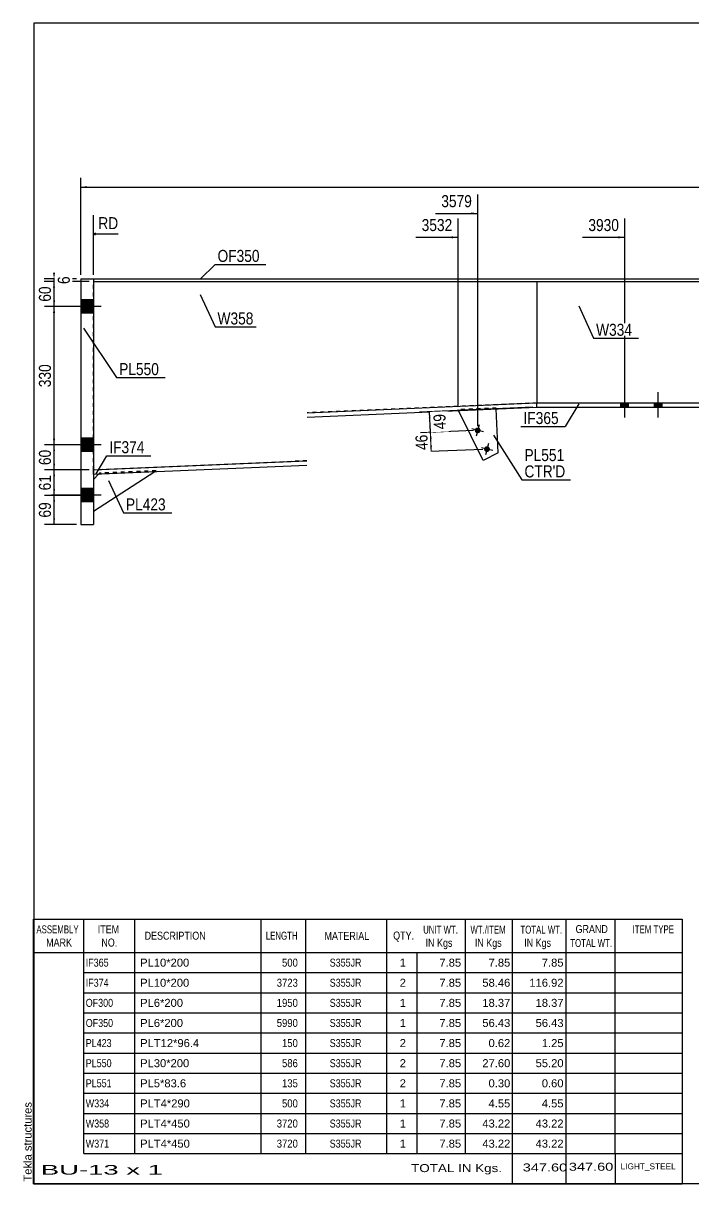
# Model space of a CAD drawing. Header units: millimetres. Extents: x -17 to 386, y -193 to 84.
# Drawn here: x -16.8 to 143.4, y -192.9 to 84.1 of the extents above; entities that cross this region are included whole.
import ezdxf

# ---------------------------------------------------------------- set-up
doc = ezdxf.new("R2010")
doc.units = ezdxf.units.MM
doc.linetypes.add('DXK_LINE_DOT1', pattern=[1.8814, 0.9407, -0.9407])
doc.styles.add('Arial', font='ARIAL.TTF', dxfattribs={"height": 0.2})
doc.styles.add('Arial Narrow', font='ARIALN.TTF', dxfattribs={"height": 0.2})

# ---------------------------------------------------------------- blocks, each defined once
blk = doc.blocks.new('Unknown-629104342-1211')
at = {"color": 5, "linetype": 'Continuous'}
for p, q in [((385.75, 84.15), (-14.25, 84.15)), ((-14.25, 84.15), (-14.25, -192.85)), ((385.75, -192.85), (385.75, 84.15)), ((-14.25, -192.85), (385.75, -192.85))]:
    blk.add_line(p, q, dxfattribs=at)
at = {"color": 174, "linetype": 'Continuous', "style": 'Arial'}
blk.add_text('Tekla structures', height=1.9102, rotation=90, dxfattribs=at).set_placement((-14.75, -192.35))
blk = doc.blocks.new('Part-629104342-1456 - 1232')
at = {"color": 7, "linetype": 'DXK_LINE_DOT1'}
for p, q in [((96.22, -7.71), (87.09, -8.11)), ((87.18, -8.31), (87.09, -8.11)), ((96.22, -7.71), (96.23, -7.92))]:
    blk.add_line(p, q, dxfattribs=at)
at = {"color": 2, "linetype": 'Continuous'}
for p, q in [((93.1, -20.21), (87.18, -8.31)), ((96.68, -18.43), (96.23, -7.92)), ((96.68, -18.43), (93.1, -20.21))]:
    blk.add_line(p, q, dxfattribs=at)
blk = doc.blocks.new('Part-629104342-1279 - 1232')
at = {"color": 2, "linetype": 'Continuous'}
for p, q in [((105.9, 22.5), (105.9, -6.5)), ((155.9, 22.5), (155.9, -6.5))]:
    blk.add_line(p, q, dxfattribs=at)
at = {"color": 7, "linetype": 'DXK_LINE_DOT1'}
for p, q in [((105.9, 22.5), (155.9, 22.5)), ((105.9, -6.5), (155.9, -6.5))]:
    blk.add_line(p, q, dxfattribs=at)
blk = doc.blocks.new('Bolt-629104342-1443 - 1232')
at = {"linetype": 'Continuous'}
for points in [[(127.8, -6.5), (126, -6.5), (126, -7.5), (127.8, -7.5)], [(127.8, -6.5), (126, -6.5), (126, -7.5), (127.8, -7.5)], [(135.8, -6.5), (134, -6.5), (134, -7.5), (135.8, -7.5)], [(135.8, -6.5), (134, -6.5), (134, -7.5), (135.8, -7.5)]]:
    blk.add_hatch(color=3, dxfattribs=at).paths.add_polyline_path(points)
at = {"color": 3, "linetype": 'Continuous'}
for p, q in [((126.9, -9.96), (126.9, -3.96)), ((126.9, -9.96), (126.9, -3.96)), ((134.9, -9.96), (134.9, -3.96)), ((134.9, -9.96), (134.9, -3.96)), ((126, -7.5), (126, -6.5)), ((126, -7.5), (126, -6.5)), ((127.8, -7.5), (127.8, -6.5)), ((127.8, -7.5), (127.8, -6.5)), ((134, -7.5), (134, -6.5)), ((134, -7.5), (134, -6.5)), ((135.8, -7.5), (135.8, -6.5)), ((135.8, -7.5), (135.8, -6.5))]:
    blk.add_line(p, q, dxfattribs=at)
blk = doc.blocks.new('Part-629104342-1442 - 1232')
at = {"color": 7, "linetype": 'DXK_LINE_DOT1'}
for p, q in [((0, -22.5), (0, 22.5)), ((0, 22.5), (50.99, 22.5)), ((51.09, 22.5), (105.9, 22.5)), ((105.9, -6.5), (51.09, -8.86)), ((50.99, -20.31), (0, -22.5))]:
    blk.add_line(p, q, dxfattribs=at)
at = {"color": 2, "linetype": 'Continuous'}
blk.add_line((105.9, 22.5), (105.9, -6.5), dxfattribs=at)
blk = doc.blocks.new('Part-629104342-1257 - 1232')
at = {"color": 2, "linetype": 'Continuous'}
for p, q in [((0, 23.1), (0, 22.5)), ((0, 23.1), (50.99, 23.1)), ((0, 22.5), (50.99, 22.5)), ((51.09, 23.1), (210.71, 23.1)), ((51.09, 22.5), (210.71, 22.5)), ((210.81, 23.1), (246.81, 23.1)), ((210.81, 22.5), (246.81, 22.5)), ((246.81, 23.1), (246.81, 22.5))]:
    blk.add_line(p, q, dxfattribs=at)
blk = doc.blocks.new('Part-629104342-1345 - 1232')
at = {"color": 2, "linetype": 'Continuous'}
for p, q in [((51.09, -8.86), (105.9, -6.5)), ((51.09, -9.86), (105.94, -7.5)), ((105.94, -7.5), (105.9, -6.5)), ((0, -22.5), (50.99, -20.31)), ((0.04, -23.5), (50.99, -21.31)), ((0.04, -23.5), (0, -22.5))]:
    blk.add_line(p, q, dxfattribs=at)
blk = doc.blocks.new('Part-629104342-1367 - 1232')
at = {"color": 2, "linetype": 'Continuous'}
for p, q in [((105.9, -7.5), (105.9, -6.5)), ((105.9, -6.5), (155.9, -6.5)), ((105.9, -7.5), (155.9, -7.5)), ((155.9, -7.5), (155.9, -6.5))]:
    blk.add_line(p, q, dxfattribs=at)
blk = doc.blocks.new('Part-629104342-1421 - 1232')
at = {"color": 2, "linetype": 'Continuous'}
for p, q in [((-3, 23.1), (0, 23.1)), ((-3, 23.1), (-3, -35.5)), ((0, 23.1), (0, -35.5)), ((-3, -35.5), (0, -35.5))]:
    blk.add_line(p, q, dxfattribs=at)
blk = doc.blocks.new('Part-629104342-1426 - 1232')
at = {"color": 2, "linetype": 'Continuous'}
for p, q in [((0, -32.3), (14.65, -22.87)), ((0, -24.8), (1.3, -23.45))]:
    blk.add_line(p, q, dxfattribs=at)
at = {"color": 7, "linetype": 'DXK_LINE_DOT1'}
for p, q in [((0, -24.8), (0, -32.3)), ((1.3, -23.45), (1.5, -23.24)), ((14.99, -22.66), (1.5, -23.24)), ((14.65, -22.87), (14.99, -22.66))]:
    blk.add_line(p, q, dxfattribs=at)
blk = doc.blocks.new('Bolt-629104342-1445 - 1232')
at = {"linetype": 'Continuous'}
for points in [[(-3, 18.1), (-3, 14.9), (0, 14.9), (0, 18.1)], [(-3, 18.1), (-3, 14.9), (0, 14.9), (0, 18.1)], [(-3, -14.9), (-3, -18.1), (0, -18.1), (0, -14.9)], [(-3, -14.9), (-3, -18.1), (0, -18.1), (0, -14.9)], [(-3, -26.9), (-3, -30.1), (0, -30.1), (0, -26.9)], [(-3, -26.9), (-3, -30.1), (0, -30.1), (0, -26.9)]]:
    blk.add_hatch(color=3, dxfattribs=at).paths.add_polyline_path(points)
at = {"color": 3, "linetype": 'Continuous'}
for p, q in [((0, 18.1), (-3, 18.1)), ((0, 18.1), (-3, 18.1)), ((1.9, 16.5), (-10, 16.5)), ((1.9, 16.5), (-10, 16.5)), ((0, 14.9), (-3, 14.9)), ((0, 14.9), (-3, 14.9)), ((1.9, -16.5), (-10, -16.5)), ((1.9, -16.5), (-10, -16.5)), ((0, -14.9), (-3, -14.9)), ((0, -14.9), (-3, -14.9)), ((0, -18.1), (-3, -18.1)), ((0, -18.1), (-3, -18.1)), ((0, -26.9), (-3, -26.9)), ((0, -26.9), (-3, -26.9)), ((1.9, -28.5), (-10, -28.5)), ((1.9, -28.5), (-10, -28.5)), ((0, -30.1), (-3, -30.1)), ((0, -30.1), (-3, -30.1))]:
    blk.add_line(p, q, dxfattribs=at)
blk = doc.blocks.new('Bolt-629104342-1459 - 1232')
at = {"linetype": 'Continuous'}
blk.add_hatch(color=3, dxfattribs=at).paths.add_polyline_path([(94.68, -17.7, -1), (93.32, -17.35, -1)])
at = {"color": 3, "linetype": 'Continuous'}
for p, q in [((94.35, -16.17), (93.65, -18.88)), ((95.36, -17.88), (92.65, -17.17))]:
    blk.add_line(p, q, dxfattribs=at)
blk = doc.blocks.new('Bolt-629104342-1460 - 1232')
at = {"linetype": 'Continuous'}
blk.add_hatch(color=3, dxfattribs=at).paths.add_polyline_path([(92.45, -13.23, -1), (91.1, -12.87, -1)])
at = {"color": 3, "linetype": 'Continuous'}
for p, q in [((93.13, -13.4), (90.42, -12.7)), ((92.13, -11.69), (91.42, -14.4))]:
    blk.add_line(p, q, dxfattribs=at)
blk = doc.blocks.new('StraightDimension-629104342-6204 - 1232')
at = {"linetype": 'Continuous'}
for points in [[(-9.64, 15), (-9.39, 16.5), (-9.14, 15)], [(-9.14, -15), (-9.39, -16.5), (-9.64, -15)]]:
    blk.add_hatch(color=7, dxfattribs=at).paths.add_polyline_path(points)
at = {"color": 7, "linetype": 'Continuous'}
for p, q in [((-1, 16.5), (-11.64, 16.5)), ((-9.39, -16.5), (-9.39, 16.5)), ((-1, -16.5), (-11.64, -16.5))]:
    blk.add_line(p, q, dxfattribs=at)
at = {"color": 0}
blk.add_wipeout([(-9.54, 3.34), (-13.74, 3.34), (-13.74, -3.34), (-9.54, -3.34)], dxfattribs=at)
at = {"color": 3, "style": 'Arial Narrow'}
blk.add_text('330', height=2.863, rotation=90.0002, dxfattribs=at).set_placement((-10.14, -2.74))
blk = doc.blocks.new('StraightDimension-629104342-6203 - 1232')
at = {"linetype": 'Continuous'}
for points in [[(-9.64, 21), (-9.39, 22.5), (-9.14, 21)], [(-9.14, 18), (-9.39, 16.5), (-9.64, 18)]]:
    blk.add_hatch(color=7, dxfattribs=at).paths.add_polyline_path(points)
at = {"color": 7, "linetype": 'Continuous'}
for p, q in [((-1, 22.5), (-11.64, 22.5)), ((-9.39, 16.5), (-9.39, 22.5)), ((-1, 16.5), (-11.64, 16.5))]:
    blk.add_line(p, q, dxfattribs=at)
at = {"color": 0}
blk.add_wipeout([(-9.54, 21.93), (-13.74, 21.93), (-13.74, 17.07), (-9.54, 17.07)], dxfattribs=at)
at = {"color": 3, "style": 'Arial Narrow'}
blk.add_text('60', height=2.863, rotation=90.0002, dxfattribs=at).set_placement((-10.14, 17.67))
blk = doc.blocks.new('StraightDimension-629104342-1496 - 1232')
at = {"linetype": 'Continuous'}
for points in [[(-1.5, 44.77), (-3, 45.02), (-1.5, 45.27)], [(365.5, 45.27), (367, 45.02), (365.5, 44.77)]]:
    blk.add_hatch(color=7, dxfattribs=at).paths.add_polyline_path(points)
at = {"color": 7, "linetype": 'Continuous'}
for p, q in [((-3, 24.1), (-3, 47.27)), ((367, 24.1), (367, 47.27)), ((-3, 45.02), (367, 45.02))]:
    blk.add_line(p, q, dxfattribs=at)
at = {"color": 0}
blk.add_wipeout([(186.26, 45.17), (186.26, 49.37), (177.75, 49.37), (177.75, 45.17)], dxfattribs=at)
at = {"color": 3, "style": 'Arial Narrow'}
blk.add_text('7970', height=2.863, dxfattribs=at).set_placement((178.35, 45.77))
blk = doc.blocks.new('StraightDimension-629104342-6205 - 1232')
at = {"linetype": 'Continuous'}
for points in [[(-9.64, -18), (-9.39, -16.5), (-9.14, -18)], [(-9.14, -21), (-9.39, -22.5), (-9.64, -21)]]:
    blk.add_hatch(color=7, dxfattribs=at).paths.add_polyline_path(points)
at = {"color": 7, "linetype": 'Continuous'}
for p, q in [((-1, -16.5), (-11.64, -16.5)), ((-9.39, -22.5), (-9.39, -16.5)), ((-1, -22.5), (-11.64, -22.5))]:
    blk.add_line(p, q, dxfattribs=at)
at = {"color": 0}
blk.add_wipeout([(-9.54, -17.07), (-13.74, -17.07), (-13.74, -21.93), (-9.54, -21.93)], dxfattribs=at)
at = {"color": 3, "style": 'Arial Narrow'}
blk.add_text('60', height=2.863, rotation=90.0002, dxfattribs=at).set_placement((-10.14, -21.33))
blk = doc.blocks.new('StraightDimension-629104342-6207 - 1232')
at = {"linetype": 'Continuous'}
for points in [[(-9.64, -30.06), (-9.39, -28.56), (-9.14, -30.06)], [(-9.14, -34), (-9.39, -35.5), (-9.64, -34)]]:
    blk.add_hatch(color=7, dxfattribs=at).paths.add_polyline_path(points)
at = {"color": 7, "linetype": 'Continuous'}
for p, q in [((-1, -28.56), (-11.64, -28.56)), ((-9.39, -35.5), (-9.39, -28.56)), ((-4, -35.5), (-11.64, -35.5))]:
    blk.add_line(p, q, dxfattribs=at)
at = {"color": 0}
blk.add_wipeout([(-9.54, -29.6), (-13.74, -29.6), (-13.74, -34.46), (-9.54, -34.46)], dxfattribs=at)
at = {"color": 3, "style": 'Arial Narrow'}
blk.add_text('69', height=2.863, rotation=90.0002, dxfattribs=at).set_placement((-10.14, -33.86))
blk = doc.blocks.new('StraightDimension-629104342-6206 - 1232')
at = {"linetype": 'Continuous'}
for points in [[(-9.64, -24), (-9.39, -22.5), (-9.14, -24)], [(-9.14, -27.06), (-9.39, -28.56), (-9.64, -27.06)]]:
    blk.add_hatch(color=7, dxfattribs=at).paths.add_polyline_path(points)
at = {"color": 7, "linetype": 'Continuous'}
for p, q in [((-1, -22.5), (-11.64, -22.5)), ((-9.39, -28.56), (-9.39, -22.5)), ((-1, -28.56), (-11.64, -28.56))]:
    blk.add_line(p, q, dxfattribs=at)
at = {"color": 0}
blk.add_wipeout([(-9.54, -23.1), (-13.74, -23.1), (-13.74, -27.96), (-9.54, -27.96)], dxfattribs=at)
at = {"color": 3, "style": 'Arial Narrow'}
blk.add_text('61', height=2.863, rotation=90.0002, dxfattribs=at).set_placement((-10.14, -27.36))
blk = doc.blocks.new('StraightDimension-629104342-6065 - 1232')
at = {"linetype": 'Continuous'}
blk.add_hatch(color=7, dxfattribs=at).paths.add_polyline_path([(90.28, 38.99), (91.78, 38.74), (90.28, 38.49)])
at = {"color": 7, "linetype": 'Continuous'}
for p, q in [((91.78, -12.05), (91.78, 43.24)), ((81.71, 38.74), (91.78, 38.74))]:
    blk.add_line(p, q, dxfattribs=at)
at = {"color": 0}
blk.add_wipeout([(91, 39.64), (91, 43.84), (82.49, 43.84), (82.49, 39.64)], dxfattribs=at)
at = {"color": 3, "style": 'Arial Narrow'}
blk.add_text('3579', height=2.863, dxfattribs=at).set_placement((83.09, 40.24))
blk = doc.blocks.new('StraightDimension-629104342-5760 - 1232')
at = {"linetype": 'Continuous'}
for points in [[(80.3, -15.04), (80.48, -13.53), (80.8, -15.02)], [(80.87, -16.59), (80.68, -18.1), (80.37, -16.61)]]:
    blk.add_hatch(color=7, dxfattribs=at).paths.add_polyline_path(points)
at = {"color": 7, "linetype": 'Continuous'}
for p, q in [((90.78, -13.09), (78.24, -13.63)), ((80.68, -18.1), (80.48, -13.53)), ((93, -17.57), (78.43, -18.2))]:
    blk.add_line(p, q, dxfattribs=at)
at = {"color": 0}
blk.add_wipeout([(80.33, -13.4), (76.13, -13.58), (76.34, -18.43), (80.54, -18.25)], dxfattribs=at)
at = {"color": 3, "style": 'Arial Narrow'}
blk.add_text('46', height=2.863, rotation=92.4639, dxfattribs=at).set_placement((79.91, -17.68))
blk = doc.blocks.new('StraightDimension-629104342-6064 - 1232')
at = {"linetype": 'Continuous'}
blk.add_hatch(color=7, dxfattribs=at).paths.add_polyline_path([(125.4, 33.29), (126.9, 33.04), (125.4, 32.79)])
at = {"color": 7, "linetype": 'Continuous'}
for p, q in [((126.9, -4.23), (126.9, 37.54)), ((116.83, 33.04), (126.9, 33.04))]:
    blk.add_line(p, q, dxfattribs=at)
at = {"color": 0}
blk.add_wipeout([(126.12, 33.94), (126.12, 38.14), (117.61, 38.14), (117.61, 33.94)], dxfattribs=at)
at = {"color": 3, "style": 'Arial Narrow'}
blk.add_text('3930', height=2.863, dxfattribs=at).set_placement((118.21, 34.54))
blk = doc.blocks.new('StraightDimension-629104342-5759 - 1232')
at = {"linetype": 'Continuous'}
for points in [[(80.09, -10.11), (80.27, -8.6), (80.59, -10.09)], [(80.67, -12.02), (80.48, -13.53), (80.17, -12.05)]]:
    blk.add_hatch(color=7, dxfattribs=at).paths.add_polyline_path(points)
at = {"color": 7, "linetype": 'Continuous'}
for p, q in [((104.94, -7.54), (77.87, -8.71)), ((80.48, -13.53), (80.27, -8.6)), ((90.78, -13.09), (78.09, -13.64))]:
    blk.add_line(p, q, dxfattribs=at)
at = {"color": 0}
blk.add_wipeout([(84.62, -8.46), (80.42, -8.64), (80.63, -13.49), (84.83, -13.31)], dxfattribs=at)
at = {"color": 3, "style": 'Arial Narrow'}
blk.add_text('49', height=2.863, rotation=92.4639, dxfattribs=at).set_placement((84.2, -12.73))
blk = doc.blocks.new('StraightDimension-629104342-6066 - 1232')
at = {"linetype": 'Continuous'}
blk.add_hatch(color=7, dxfattribs=at).paths.add_polyline_path([(85.59, 33.29), (87.09, 33.04), (85.59, 32.79)])
at = {"color": 7, "linetype": 'Continuous'}
for p, q in [((87.09, -7.11), (87.09, 37.54)), ((77.02, 33.04), (87.09, 33.04))]:
    blk.add_line(p, q, dxfattribs=at)
at = {"color": 0, "linetype": 'Continuous'}
blk.add_wipeout([(6.53, 34.39), (6.53, 38.59), (0.59, 38.59), (0.59, 34.39)], dxfattribs=at)
at = {"color": 7, "linetype": 'Continuous'}
for p, q in [((0, 24.1), (0, 38.29)), ((0.5, 34.04), (0, 33.79)), ((0.5, 33.54), (0, 33.79)), ((5.93, 33.79), (0, 33.79))]:
    blk.add_line(p, q, dxfattribs=at)
at = {"color": 3, "linetype": 'Continuous', "style": 'Arial Narrow'}
blk.add_text('RD', height=2.863, dxfattribs=at).set_placement((1.19, 34.99))
at = {"color": 0}
blk.add_wipeout([(86.31, 33.94), (86.31, 38.14), (77.8, 38.14), (77.8, 33.94)], dxfattribs=at)
at = {"color": 3, "style": 'Arial Narrow'}
blk.add_text('3532', height=2.863, dxfattribs=at).set_placement((78.4, 34.54))
blk = doc.blocks.new('StraightDimension-629104342-6202 - 1232')
at = {"linetype": 'Continuous'}
for points in [[(-9.14, 24.6), (-9.39, 23.1), (-9.64, 24.6)], [(-9.64, 21), (-9.39, 22.5), (-9.14, 21)]]:
    blk.add_hatch(color=7, dxfattribs=at).paths.add_polyline_path(points)
at = {"color": 7, "linetype": 'Continuous'}
for p, q in [((-4, 23.1), (-11.79, 23.1)), ((-1, 22.5), (-11.79, 22.5)), ((-9.39, 22.5), (-9.39, 23.1))]:
    blk.add_line(p, q, dxfattribs=at)
at = {"color": 0}
blk.add_wipeout([(-5.04, 24.31), (-9.24, 24.31), (-9.24, 21.29), (-5.04, 21.29)], dxfattribs=at)
at = {"color": 3, "style": 'Arial Narrow'}
blk.add_text('6', height=2.86, rotation=90.0002, dxfattribs=at).set_placement((-5.64, 21.89))
blk = doc.blocks.new('CBS_BOM-629104342-6674')
at = {"color": 7, "linetype": 'Continuous'}
for p, q in [((-14.28, -137.68), (-14.28, -129.68)), ((-14.28, -129.68), (140.64, -129.68)), ((-2.28, -137.68), (-2.28, -129.68)), ((9.91, -137.68), (9.91, -129.68)), ((40.08, -137.68), (40.08, -129.68)), ((50.76, -137.68), (50.76, -129.68)), ((70.07, -137.68), (70.07, -129.68)), ((88.87, -137.68), (88.87, -129.68)), ((100.09, -137.68), (100.09, -129.68)), ((112.87, -137.68), (112.87, -129.68)), ((124.62, -137.68), (124.62, -129.68)), ((140.64, -129.69), (140.64, -137.67)), ((-14.28, -137.68), (140.64, -137.68)), ((-14.28, -142.48), (-14.28, -137.68)), ((-2.28, -142.48), (-2.28, -137.68)), ((9.91, -142.48), (9.91, -137.68)), ((40.08, -142.48), (40.08, -137.68)), ((50.76, -142.48), (50.76, -137.68)), ((70.07, -142.48), (70.07, -137.68)), ((77.34, -142.48), (77.34, -137.68)), ((88.87, -142.48), (88.87, -137.68)), ((100.09, -142.48), (100.09, -137.68)), ((112.87, -142.48), (112.87, -137.68)), ((124.64, -142.48), (124.64, -137.68)), ((140.64, -137.69), (140.64, -142.48)), ((-14.28, -147.28), (-14.28, -142.48)), ((-2.28, -142.48), (140.64, -142.48)), ((-2.28, -147.28), (-2.28, -142.48)), ((9.91, -147.28), (9.91, -142.48)), ((40.08, -147.28), (40.08, -142.48)), ((50.76, -147.28), (50.76, -142.48)), ((70.07, -147.28), (70.07, -142.48)), ((77.34, -147.28), (77.34, -142.48)), ((88.87, -147.28), (88.87, -142.48)), ((100.09, -147.28), (100.09, -142.48)), ((112.87, -147.28), (112.87, -142.48)), ((124.64, -147.28), (124.64, -142.48)), ((140.64, -142.49), (140.64, -147.28)), ((-14.28, -152.08), (-14.28, -147.28)), ((-2.28, -147.28), (140.64, -147.28)), ((-2.28, -152.08), (-2.28, -147.28)), ((9.91, -152.08), (9.91, -147.28)), ((40.08, -152.08), (40.08, -147.28)), ((50.76, -152.08), (50.76, -147.28)), ((70.07, -152.08), (70.07, -147.28)), ((77.34, -152.08), (77.34, -147.28)), ((88.87, -152.08), (88.87, -147.28)), ((100.09, -152.08), (100.09, -147.28)), ((112.87, -152.08), (112.87, -147.28)), ((124.64, -152.08), (124.64, -147.28)), ((140.64, -147.29), (140.64, -152.08)), ((-14.28, -156.88), (-14.28, -152.08)), ((-2.28, -152.08), (140.64, -152.08)), ((-2.28, -156.88), (-2.28, -152.08)), ((9.91, -156.88), (9.91, -152.08)), ((40.08, -156.88), (40.08, -152.08)), ((50.76, -156.88), (50.76, -152.08)), ((70.07, -156.88), (70.07, -152.08)), ((77.34, -156.88), (77.34, -152.08)), ((88.87, -156.88), (88.87, -152.08)), ((100.09, -156.88), (100.09, -152.08)), ((112.87, -156.88), (112.87, -152.08)), ((124.64, -156.88), (124.64, -152.08)), ((140.64, -152.09), (140.64, -156.88)), ((-14.28, -161.68), (-14.28, -156.88)), ((-2.28, -156.88), (140.64, -156.88)), ((-2.28, -161.68), (-2.28, -156.88)), ((9.91, -161.68), (9.91, -156.88)), ((40.08, -161.68), (40.08, -156.88)), ((50.76, -161.68), (50.76, -156.88)), ((70.07, -161.68), (70.07, -156.88)), ((77.34, -161.68), (77.34, -156.88)), ((88.87, -161.68), (88.87, -156.88)), ((100.09, -161.68), (100.09, -156.88)), ((112.87, -161.68), (112.87, -156.88)), ((124.64, -161.68), (124.64, -156.88)), ((140.64, -156.89), (140.64, -161.68)), ((-14.28, -166.48), (-14.28, -161.68)), ((-2.28, -161.68), (140.64, -161.68)), ((-2.28, -166.48), (-2.28, -161.68)), ((9.91, -166.48), (9.91, -161.68)), ((40.08, -166.48), (40.08, -161.68)), ((50.76, -166.48), (50.76, -161.68)), ((70.07, -166.48), (70.07, -161.68)), ((77.34, -166.48), (77.34, -161.68)), ((88.87, -166.48), (88.87, -161.68)), ((100.09, -166.48), (100.09, -161.68)), ((112.87, -166.48), (112.87, -161.68)), ((124.64, -166.48), (124.64, -161.68)), ((140.64, -161.69), (140.64, -166.48)), ((-14.28, -171.28), (-14.28, -166.48)), ((-2.28, -166.48), (140.64, -166.48)), ((-2.28, -171.28), (-2.28, -166.48)), ((9.91, -171.28), (9.91, -166.48)), ((40.08, -171.28), (40.08, -166.48)), ((50.76, -171.28), (50.76, -166.48)), ((70.07, -171.28), (70.07, -166.48)), ((77.34, -171.28), (77.34, -166.48)), ((88.87, -171.28), (88.87, -166.48)), ((100.09, -171.28), (100.09, -166.48)), ((112.87, -171.28), (112.87, -166.48)), ((124.64, -171.28), (124.64, -166.48)), ((140.64, -166.49), (140.64, -171.28)), ((-14.28, -176.08), (-14.28, -171.28)), ((-2.28, -171.28), (140.64, -171.28)), ((-2.28, -176.08), (-2.28, -171.28)), ((9.91, -176.08), (9.91, -171.28)), ((40.08, -176.08), (40.08, -171.28)), ((50.76, -176.08), (50.76, -171.28)), ((70.07, -176.08), (70.07, -171.28)), ((77.34, -176.08), (77.34, -171.28)), ((88.87, -176.08), (88.87, -171.28)), ((100.09, -176.08), (100.09, -171.28)), ((112.87, -176.08), (112.87, -171.28)), ((124.64, -176.08), (124.64, -171.28)), ((140.64, -171.29), (140.64, -176.08)), ((-14.28, -180.88), (-14.28, -176.08)), ((-2.28, -176.08), (140.64, -176.08)), ((-2.28, -180.88), (-2.28, -176.08)), ((9.91, -180.88), (9.91, -176.08)), ((40.08, -180.88), (40.08, -176.08)), ((50.76, -180.88), (50.76, -176.08)), ((70.07, -180.88), (70.07, -176.08)), ((77.34, -180.88), (77.34, -176.08)), ((88.87, -180.88), (88.87, -176.08)), ((100.09, -180.88), (100.09, -176.08)), ((112.87, -180.88), (112.87, -176.08)), ((124.64, -180.88), (124.64, -176.08)), ((140.64, -176.09), (140.64, -180.88)), ((-14.28, -185.68), (-14.28, -180.88)), ((-2.28, -180.88), (140.64, -180.88)), ((-2.28, -185.68), (-2.28, -180.88)), ((9.91, -185.68), (9.91, -180.88)), ((40.08, -185.68), (40.08, -180.88)), ((50.76, -185.68), (50.76, -180.88)), ((70.07, -185.68), (70.07, -180.88)), ((77.34, -185.68), (77.34, -180.88)), ((88.87, -185.68), (88.87, -180.88)), ((100.09, -185.68), (100.09, -180.88)), ((112.87, -185.68), (112.87, -180.88)), ((124.64, -185.68), (124.64, -180.88)), ((140.64, -180.89), (140.64, -185.68)), ((-14.28, -192.88), (-14.28, -185.7)), ((-2.28, -185.68), (140.64, -185.68)), ((100.09, -192.88), (100.09, -185.7)), ((112.87, -192.88), (112.87, -185.7)), ((124.68, -192.88), (124.68, -185.7)), ((140.64, -185.68), (140.64, -192.88)), ((-14.28, -192.88), (140.64, -192.88))]:
    blk.add_line(p, q, dxfattribs=at)
at = {"color": 3, "linetype": 'Continuous', "style": 'Arial'}
for s, height, width, p in [('ASSEMBLY', 1.91, 0.7, (-13.6, -133.11)), ('ITEM', 1.91, 0.8, (1.05, -133.11)), ('DESCRIPTION', 1.9102, 0.8, (12.24, -134.62)), ('LENGTH', 1.91, 0.7, (41.18, -134.62)), ('MATERIAL', 1.91, 0.8, (55.2, -134.66)), ('QTY.', 1.91, 0.8, (71.6, -134.58)), ('UNIT WT.', 1.91, 0.7, (78.76, -133.18)), ('WT./ITEM', 1.91, 0.7, (90.06, -133.18)), ('TOTAL WT.', 1.91, 0.7, (101.99, -133.18)), ('GRAND', 1.91, 0.8, (115.15, -133.03)), ('ITEM TYPE', 1.91, 0.7, (128.78, -133.1)), ('MARK', 1.91, 0.8, (-11.28, -136.25)), ('NO.', 1.91, 0.8, (1.91, -136.25)), ('IN Kgs', 1.91, 0.8, (79.34, -136.32)), ('IN Kgs', 1.91, 0.8, (91.1, -136.32)), ('IN Kgs', 1.91, 0.8, (102.89, -136.32)), ('TOTAL WT.', 1.91, 0.7, (113.89, -136.37))]:
    blk.add_text(s, height=height, dxfattribs=dict(at, width=width)).set_placement(p)
at = {"color": 7, "linetype": 'Continuous', "style": 'Arial'}
for s, width, p in [('IF365', 0.8, (-1.82, -141.05)), ('500', 0.85, (45.05, -141.05)), ('S355JR', 0.8, (56.44, -141.05)), ('IF374', 0.8, (-1.82, -145.85)), ('3723', 0.85, (43.79, -145.85)), ('S355JR', 0.8, (56.44, -145.85)), ('OF300', 0.8, (-1.82, -150.65)), ('1950', 0.85, (43.79, -150.65)), ('S355JR', 0.8, (56.44, -150.65)), ('OF350', 0.8, (-1.82, -155.45)), ('5990', 0.85, (43.79, -155.45)), ('S355JR', 0.8, (56.44, -155.45)), ('PL423', 0.8, (-1.82, -160.25)), ('150', 0.85, (45.05, -160.25)), ('S355JR', 0.8, (56.44, -160.25)), ('PL550', 0.8, (-1.82, -165.05)), ('586', 0.85, (45.05, -165.05)), ('S355JR', 0.8, (56.44, -165.05)), ('PL551', 0.8, (-1.82, -169.85)), ('135', 0.85, (45.05, -169.85)), ('S355JR', 0.8, (56.44, -169.85)), ('W334', 0.8, (-1.82, -174.65)), ('500', 0.85, (45.05, -174.65)), ('S355JR', 0.8, (56.44, -174.65)), ('W358', 0.8, (-1.82, -179.45)), ('3720', 0.85, (43.79, -179.45)), ('S355JR', 0.8, (56.44, -179.45)), ('W371', 0.8, (-1.82, -184.25)), ('3720', 0.85, (43.79, -184.25)), ('S355JR', 0.8, (56.44, -184.25))]:
    blk.add_text(s, height=1.91, dxfattribs=dict(at, width=width)).set_placement(p)
for s, p in [('PL10*200', (11.17, -141.05)), ('1', (73.16, -141.05)), ('7.85', (82.63, -141.05)), ('7.85', (94.37, -141.05)), ('7.85', (107.09, -141.05)), ('PL10*200', (11.17, -145.85)), ('2', (73.16, -145.85)), ('7.85', (82.63, -145.85)), ('58.46', (92.89, -145.85)), ('116.92', (104.12, -145.85)), ('PL6*200', (11.17, -150.65)), ('1', (73.16, -150.65)), ('7.85', (82.63, -150.65)), ('18.37', (92.89, -150.65)), ('18.37', (105.61, -150.65)), ('PL6*200', (11.17, -155.45)), ('1', (73.16, -155.45)), ('7.85', (82.63, -155.45)), ('56.43', (92.89, -155.45)), ('56.43', (105.61, -155.45)), ('PLT12*96.4', (11.17, -160.25)), ('2', (73.16, -160.25)), ('7.85', (82.63, -160.25)), ('0.62', (94.37, -160.25)), ('1.25', (107.09, -160.25)), ('PL30*200', (11.17, -165.05)), ('2', (73.16, -165.05)), ('7.85', (82.63, -165.05)), ('27.60', (92.89, -165.05)), ('55.20', (105.61, -165.05)), ('PL5*83.6', (11.17, -169.85)), ('2', (73.16, -169.85)), ('7.85', (82.63, -169.85)), ('0.30', (94.37, -169.85)), ('0.60', (107.09, -169.85)), ('PLT4*290', (11.17, -174.65)), ('1', (73.16, -174.65)), ('7.85', (82.63, -174.65)), ('4.55', (94.37, -174.65)), ('4.55', (107.09, -174.65)), ('PLT4*450', (11.17, -179.45)), ('1', (73.16, -179.45)), ('7.85', (82.63, -179.45)), ('43.22', (92.89, -179.45)), ('43.22', (105.61, -179.45)), ('PLT4*450', (11.17, -184.25)), ('1', (73.16, -184.25)), ('7.85', (82.63, -184.25)), ('43.22', (92.89, -184.25)), ('43.22', (105.61, -184.25))]:
    blk.add_text(s, height=1.91, dxfattribs=at).set_placement(p)
at = {"color": 6, "linetype": 'Continuous', "style": 'Arial'}
for s, height, width, p in [('BU-13 x 1', 2.292, 2.05, (-12.56, -190.69)), ('TOTAL IN Kgs.', 1.9102, 1.2, (75.88, -190.09)), ('347.60', 1.91, 1.3, (102.54, -189.94)), ('347.60', 1.91, 1.3, (113.55, -189.77))]:
    blk.add_text(s, height=height, dxfattribs=dict(at, width=width)).set_placement(p)
blk.add_text('LIGHT_STEEL', height=1.4135, dxfattribs=at).set_placement((125.9, -189.43))
blk = doc.blocks.new('Mark-629104342-1252 - 1232')
at = {"color": 0}
blk.add_wipeout([(39.7, 27.17), (39.7, 30.17), (29.65, 30.17), (29.65, 27.17)], dxfattribs=at)
blk.add_wipeout([(39.7, 27.17), (39.7, 30.17), (29.65, 30.17), (29.65, 27.17)], dxfattribs=at)
at = {"color": 7, "linetype": 'Continuous'}
for p, q in [((25.52, 23.03), (29.05, 26.57)), ((29.05, 26.57), (41.2, 26.57))]:
    blk.add_line(p, q, dxfattribs=at)
at = {"color": 3, "style": 'Arial Narrow'}
blk.add_text('OF350', height=2.863, dxfattribs=at).set_placement((29.65, 27.17))
blk = doc.blocks.new('Mark-629104342-1275 - 1232')
at = {"color": 0}
blk.add_wipeout([(128.65, 9.54), (128.65, 12.54), (120.06, 12.54), (120.06, 9.54)], dxfattribs=at)
blk.add_wipeout([(128.65, 9.54), (128.65, 12.54), (120.06, 12.54), (120.06, 9.54)], dxfattribs=at)
at = {"color": 7, "linetype": 'Continuous'}
for p, q in [((115.93, 16.67), (119.46, 8.94)), ((119.46, 8.94), (130.15, 8.94))]:
    blk.add_line(p, q, dxfattribs=at)
at = {"color": 3, "style": 'Arial Narrow'}
blk.add_text('W334', height=2.863, dxfattribs=at).set_placement((120.06, 9.54))
blk = doc.blocks.new('Mark-629104342-1341 - 1232')
at = {"color": 0}
blk.add_wipeout([(12.21, -18.49), (12.21, -15.49), (3.8, -15.49), (3.8, -18.49)], dxfattribs=at)
blk.add_wipeout([(12.21, -18.49), (12.21, -15.49), (3.8, -15.49), (3.8, -18.49)], dxfattribs=at)
at = {"color": 7, "linetype": 'Continuous'}
for p, q in [((0.7, -23.42), (3.2, -19.09)), ((3.2, -19.09), (13.71, -19.09))]:
    blk.add_line(p, q, dxfattribs=at)
at = {"color": 3, "style": 'Arial Narrow'}
blk.add_text('IF374', height=2.863, dxfattribs=at).set_placement((3.8, -18.49))
blk = doc.blocks.new('Mark-629104342-1363 - 1232')
at = {"color": 7, "linetype": 'Continuous'}
blk.add_line((115.93, -6.68), (112.63, -12.13), dxfattribs=at)
at = {"color": 0}
blk.add_wipeout([(111.13, -11.53), (111.13, -8.53), (102.72, -8.53), (102.72, -11.53)], dxfattribs=at)
blk.add_wipeout([(111.13, -11.53), (111.13, -8.53), (102.72, -8.53), (102.72, -11.53)], dxfattribs=at)
at = {"color": 7, "linetype": 'Continuous'}
blk.add_line((102.12, -12.13), (112.63, -12.13), dxfattribs=at)
at = {"color": 3, "style": 'Arial Narrow'}
blk.add_text('IF365', height=2.863, dxfattribs=at).set_placement((102.72, -11.53))
blk = doc.blocks.new('Mark-629104342-1417 - 1232')
at = {"color": 0}
blk.add_wipeout([(15.67, 0.15), (15.67, 3.15), (6.16, 3.15), (6.16, 0.15)], dxfattribs=at)
blk.add_wipeout([(15.67, 0.15), (15.67, 3.15), (6.16, 3.15), (6.16, 0.15)], dxfattribs=at)
at = {"color": 7, "linetype": 'Continuous'}
for p, q in [((-2.37, 11.35), (5.56, -0.45)), ((5.56, -0.45), (17.17, -0.45))]:
    blk.add_line(p, q, dxfattribs=at)
at = {"color": 3, "style": 'Arial Narrow'}
blk.add_text('PL550', height=2.863, dxfattribs=at).set_placement((6.16, 0.15))
blk = doc.blocks.new('Mark-629104342-1422 - 1232')
at = {"color": 0}
blk.add_wipeout([(17.27, -32.14), (17.27, -29.14), (7.77, -29.14), (7.77, -32.14)], dxfattribs=at)
blk.add_wipeout([(17.27, -32.14), (17.27, -29.14), (7.77, -29.14), (7.77, -32.14)], dxfattribs=at)
at = {"color": 7, "linetype": 'Continuous'}
for p, q in [((3.63, -25), (7.17, -32.74)), ((7.17, -32.74), (18.77, -32.74))]:
    blk.add_line(p, q, dxfattribs=at)
at = {"color": 3, "style": 'Arial Narrow'}
blk.add_text('PL423', height=2.863, dxfattribs=at).set_placement((7.77, -32.14))
blk = doc.blocks.new('Mark-629104342-1438 - 1232')
at = {"color": 0}
blk.add_wipeout([(38.24, 12.24), (38.24, 15.24), (29.65, 15.24), (29.65, 12.24)], dxfattribs=at)
blk.add_wipeout([(38.24, 12.24), (38.24, 15.24), (29.65, 15.24), (29.65, 12.24)], dxfattribs=at)
at = {"color": 7, "linetype": 'Continuous'}
for p, q in [((25.52, 19.38), (29.05, 11.64)), ((29.05, 11.64), (38.84, 11.64))]:
    blk.add_line(p, q, dxfattribs=at)
at = {"color": 3, "style": 'Arial Narrow'}
blk.add_text('W358', height=2.863, dxfattribs=at).set_placement((29.65, 12.24))
blk = doc.blocks.new('Mark-629104342-1452 - 1232')
at = {"color": 0}
blk.add_wipeout([(112.45, -20.37), (112.45, -17.37), (102.95, -17.37), (102.95, -20.37)], dxfattribs=at)
blk.add_wipeout([(112.45, -20.37), (112.45, -17.37), (102.95, -17.37), (102.95, -20.37)], dxfattribs=at)
blk.add_wipeout([(112.71, -24.27), (112.71, -21.27), (102.95, -21.27), (102.95, -24.27)], dxfattribs=at)
blk.add_wipeout([(112.71, -24.27), (112.71, -21.27), (102.95, -21.27), (102.95, -24.27)], dxfattribs=at)
at = {"color": 7, "linetype": 'Continuous'}
for p, q in [((95.58, -14.19), (102.35, -24.87)), ((102.35, -24.87), (113.95, -24.87))]:
    blk.add_line(p, q, dxfattribs=at)
at = {"color": 3, "style": 'Arial Narrow'}
blk.add_text('PL551', height=2.863, dxfattribs=at).set_placement((102.95, -20.37))
at = {"color": 1, "style": 'Arial Narrow'}
blk.add_text("CTR'D", height=2.863, dxfattribs=at).set_placement((102.95, -24.27))

msp = doc.modelspace()

# ---------------------------------------------------------------- block references
for name in ['Unknown-629104342-1211', 'Part-629104342-1421 - 1232', 'Part-629104342-1257 - 1232', 'Part-629104342-1442 - 1232', 'Part-629104342-1279 - 1232', 'Bolt-629104342-1445 - 1232', 'Bolt-629104342-1443 - 1232', 'Part-629104342-1345 - 1232', 'Part-629104342-1456 - 1232', 'Part-629104342-1367 - 1232', 'Bolt-629104342-1460 - 1232', 'Bolt-629104342-1459 - 1232', 'Part-629104342-1426 - 1232', 'CBS_BOM-629104342-6674']:
    msp.add_blockref(name, (0, 0))

# ---------------------------------------------------------------- next in the draw order: block references
for name in ['StraightDimension-629104342-1496 - 1232', 'StraightDimension-629104342-6204 - 1232', 'Mark-629104342-1341 - 1232', 'Mark-629104342-1422 - 1232', 'StraightDimension-629104342-6207 - 1232']:
    msp.add_blockref(name, (0, 0))

# ---------------------------------------------------------------- next in the draw order: block references
for name in ['StraightDimension-629104342-6065 - 1232', 'StraightDimension-629104342-6064 - 1232', 'StraightDimension-629104342-6203 - 1232', 'StraightDimension-629104342-6205 - 1232']:
    msp.add_blockref(name, (0, 0))

# ---------------------------------------------------------------- next in the draw order: block references
for name in ['Mark-629104342-1275 - 1232', 'StraightDimension-629104342-5760 - 1232', 'StraightDimension-629104342-6206 - 1232']:
    msp.add_blockref(name, (0, 0))

# ---------------------------------------------------------------- next in the draw order: block references
msp.add_blockref('StraightDimension-629104342-5759 - 1232', (0, 0))

# ---------------------------------------------------------------- next in the draw order: block references
for name in ['StraightDimension-629104342-6066 - 1232', 'Mark-629104342-1363 - 1232', 'Mark-629104342-1452 - 1232']:
    msp.add_blockref(name, (0, 0))

# ---------------------------------------------------------------- next in the draw order: block references
for name in ['Mark-629104342-1252 - 1232', 'StraightDimension-629104342-6202 - 1232', 'Mark-629104342-1438 - 1232', 'Mark-629104342-1417 - 1232']:
    msp.add_blockref(name, (0, 0))

doc.saveas('drawing.dxf')
